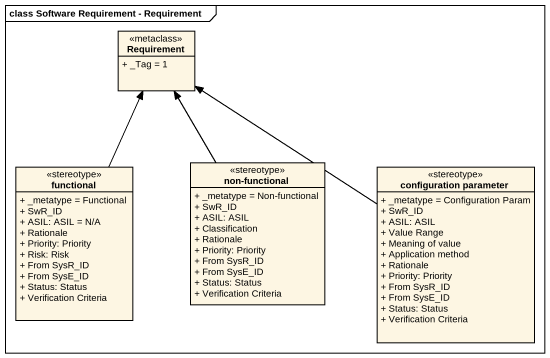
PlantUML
@startuml
mainframe class Software Requirement - Requirement
hide circle
hide empty members
skinparam classAttributeIconSize 0
class Requirement <<metaclass>> {
  + _Tag = 1
}
class functional <<stereotype>> {
  + _metatype = Functional
  + SwR_ID
  + ASIL: ASIL = N/A
  + Rationale
  + Priority: Priority
  + Risk: Risk
  + From SysR_ID
  + From SysE_ID
  + Status: Status
  + Verification Criteria
}
class "non-functional" as non_functional <<stereotype>> {
  + _metatype = Non-functional
  + SwR_ID
  + ASIL: ASIL
  + Classification
  + Rationale
  + Priority: Priority
  + From SysR_ID
  + From SysE_ID
  + Status: Status
  + Verification Criteria
}
class "configuration parameter" as configuration_parameter <<stereotype>> {
  + _metatype = Configuration Param
  + SwR_ID
  + ASIL: ASIL
  + Value Range
  + Meaning of value
  + Application method
  + Rationale
  + Priority: Priority
  + From SysR_ID
  + From SysE_ID
  + Status: Status
  + Verification Criteria
}
functional -up-> Requirement
non_functional -up-> Requirement
configuration_parameter -up-> Requirement
@enduml
